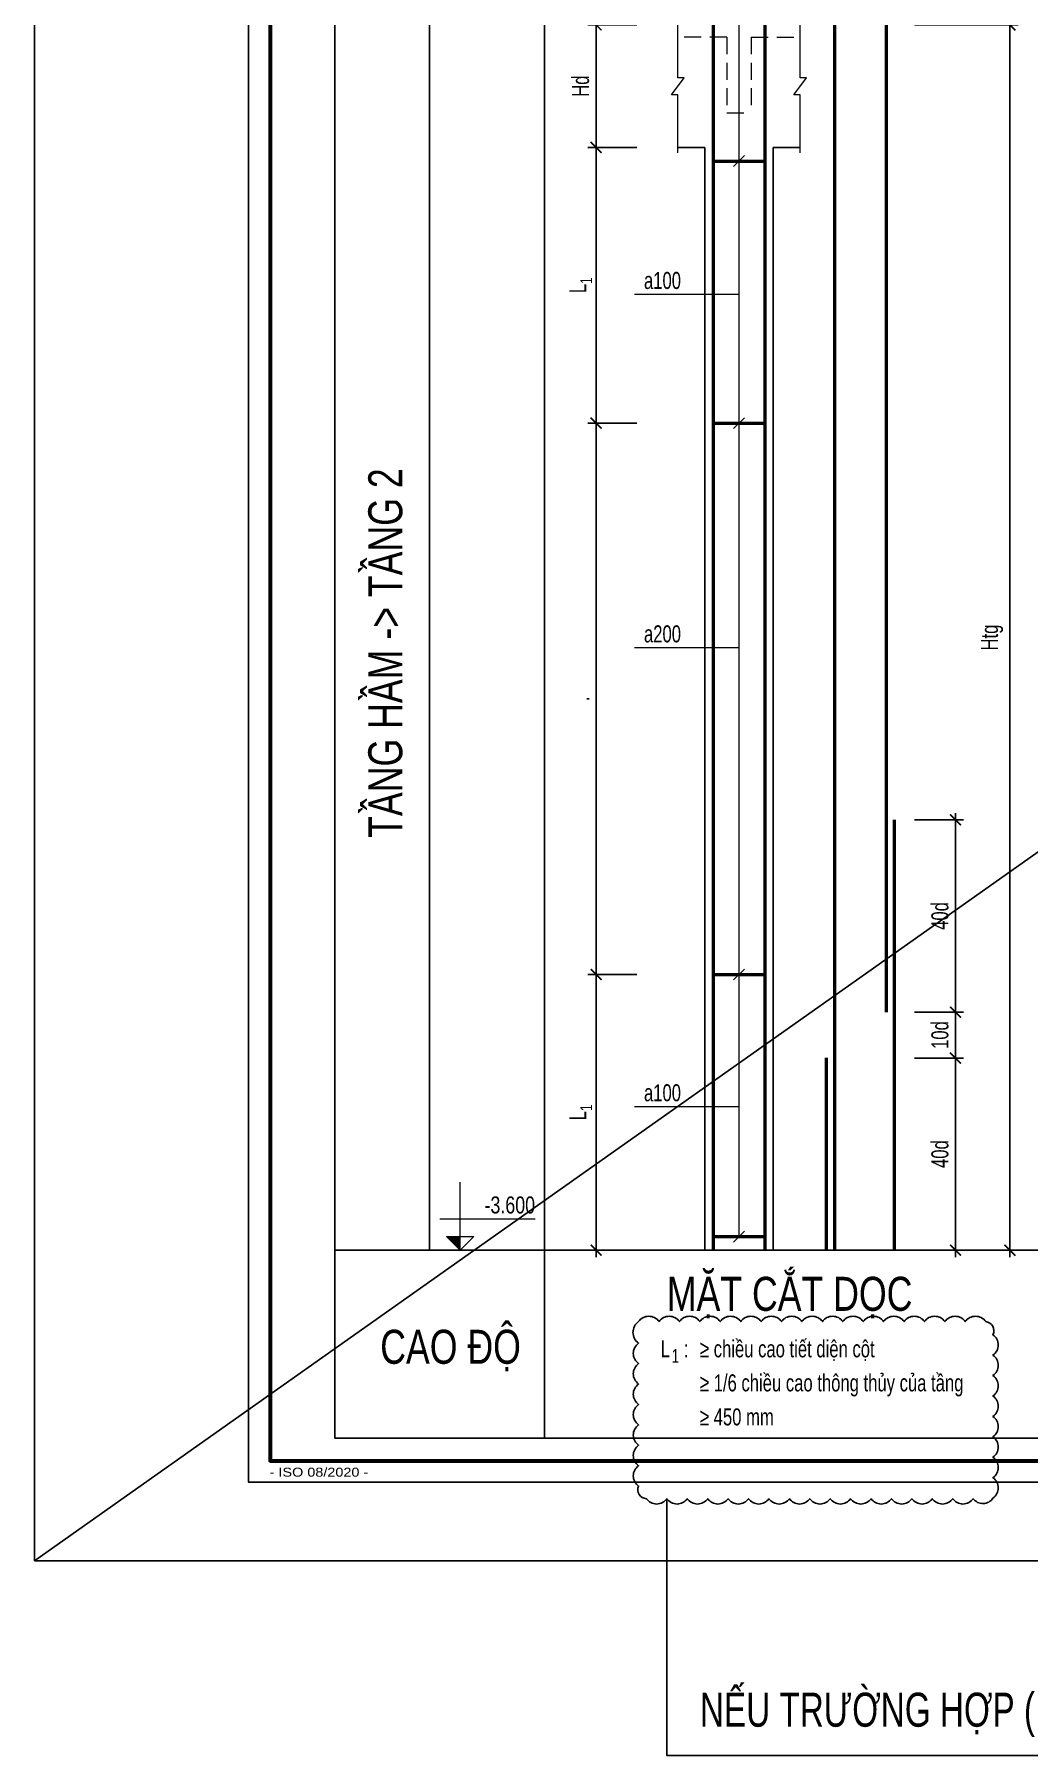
# Model space of a CAD drawing. Header units: millimetres. Extents: x -17374 to 181693, y -29783 to 15580.
# Drawn here: x 0 to 3651, y -716 to 5605 of the extents above; entities that cross this region are included whole.
import ezdxf
from ezdxf.enums import TextEntityAlignment as Align

# ---------------------------------------------------------------- set-up
doc = ezdxf.new("R2010")
doc.units = ezdxf.units.MM
doc.header["$LTSCALE"] = 250
doc.header["$MEASUREMENT"] = 0
doc.linetypes.add('HIDDEN', pattern=[0.375, 0.25, -0.125])
doc.layers.add('CDC -TEXT KHUNG', color=7, linetype='Continuous')
doc.layers.add('CDC-KHUNGTEN', color=7, linetype='Continuous')
for name, color, linetype, lineweight in [('CDC.02.DIM', 1, 'Continuous', 18), ('CDC.03.BORDER', 3, 'Continuous', 25), ('CDC.04.HIDDEN', 8, 'HIDDEN', 15), ('CDC.05.STEEL', 4, 'Continuous', 50), ('CDC.06.TEXT', 2, 'Continuous', 18), ('CDC.11.NOTE', 8, 'Continuous', 18)]:
    doc.layers.add(name, color=color, linetype=linetype, lineweight=lineweight)
doc.layers.add('KCS_Plotter', color=11, linetype='Continuous', plot=False)
doc.styles.add('KC_BIGTEXT', font='arial.ttf', dxfattribs={"width": 0.7})
doc.styles.add('KC_SMTEXT', font='arial.ttf', dxfattribs={"width": 0.7})
doc.styles.add('KCS_SMTEXT', font='arial.ttf', dxfattribs={"width": 0.7})
doc.styles.add('KT CDC', font='arial.ttf', dxfattribs={"width": 0.85})
doc.dimstyles.new('KC_DIM25', dxfattribs={"dimtxt": 62.5, "dimasz": 40, "dimexe": 30, "dimexo": 0, "dimgap": 25, "dimtad": 1, "dimdec": 0, "dimzin": 13, "dimdsep": 46, "dimtxsty": 'KC_SMTEXT', "dimblk": 'ARCHTICK', "dimcen": 0, "dimdle": 25, "dimclrd": 1, "dimclre": 1, "dimclrt": 2, "dimadec": 0, "dimazin": 0, "dimtfac": 1, "dimtdec": 0, "dimtix": 1, "dimtmove": 2, "dimatfit": 3, "dimfxl": 1, "dimtolj": 1, "dimtzin": 13, "dimarcsym": 0})
doc.dimstyles.new('KCS_DIM25', dxfattribs={"dimscale": 25, "dimtxt": 2.5, "dimasz": 1.6, "dimexe": 1.2, "dimexo": 0, "dimgap": 1, "dimtad": 1, "dimdec": 0, "dimzin": 0, "dimdsep": 46, "dimtxsty": 'KCS_SMTEXT', "dimblk": 'ARCHTICK', "dimcen": 0, "dimdle": 1, "dimclrd": 1, "dimclre": 1, "dimclrt": 2, "dimadec": 0, "dimazin": 0, "dimtfac": 1, "dimtdec": 0, "dimtix": 1, "dimtmove": 2, "dimatfit": 3, "dimfxl": 1, "dimtolj": 1, "dimtzin": 0, "dimarcsym": 0})

# ---------------------------------------------------------------- blocks, each defined once
blk = doc.blocks.new('FRAME_BLOCK_1')
at = {"layer": 'CDC.06.TEXT', "style": 'KC_SMTEXT', "width": 0.7}
for s, height, p in [('L   :', 62.5, (46.6, -100.8)), ('≥ chiều cao tiết diện cột', 62.5, (190.6, -100.8)), ('1', 50, (86.8, -120.3)), ('≥ 1/6 chiều cao thông thủy của tầng', 62.5, (190.6, -225.8)), ('≥ 450 mm', 62.5, (190.6, -350.8))]:
    blk.add_text(s, height=height, dxfattribs=at).set_placement(p)
blk = doc.blocks.new('_ArchTick')
at = {"color": 0, "linetype": 'ByBlock', "const_width": 0.15}
blk.add_lwpolyline([(-0.5, -0.5), (0.5, 0.5)], dxfattribs=at)
blk = doc.blocks.new('*D109')
at = {"layer": 'CDC.02.DIM', "color": 1, "lineweight": -2, "transparency": 16777216}
for p, q in [((2212.9, 5640.2), (2032.9, 5640.2)), ((2062.9, 5665.2), (2062.9, 5165.2)), ((2212.9, 5190.2), (2032.9, 5190.2))]:
    blk.add_line(p, q, dxfattribs=at)
at = {"layer": 'Defpoints', "color": 0, "transparency": 16777216}
for p in [(2212.9, 5640.2), (2062.9, 5190.2), (2212.9, 5190.2)]:
    blk.add_point(p, dxfattribs=at)
at = {"layer": 'CDC.02.DIM', "color": 1, "lineweight": -2, "transparency": 16777216, "xscale": 40, "yscale": 40, "zscale": 40}
for p, rotation in [((2062.9, 5640.2), 90), ((2062.9, 5190.2), 270)]:
    blk.add_blockref('_ArchTick', p, dxfattribs=dict(at, rotation=rotation))
at = {"layer": 'CDC.02.DIM', "color": 2, "transparency": 16777216, "insert": (2006.1, 5415.2), "char_height": 62.5, "attachment_point": 5, "rotation": 90, "style": 'KC_SMTEXT'}
blk.add_mtext('\\A1;Hd', dxfattribs=at)
blk = doc.blocks.new('COS_CD')
at = {"layer": 'CDC.02.DIM'}
blk.add_hatch(color=256, dxfattribs=at).paths.add_polyline_path([(37.5, 50), (87.5, 0), (87.5, 50)])
for p, q in [((0, 0), (175, 0)), ((37.5, 50), (137.5, 50)), ((87.5, 0), (37.5, 50)), ((87.5, 0), (87.5, 50)), ((87.5, 0), (137.5, 50))]:
    blk.add_line(p, q, dxfattribs=at)
blk = doc.blocks.new('*D142')
at = {"layer": 'CDC.02.DIM', "color": 1, "lineweight": -2, "transparency": 16777216}
for p, q in [((2212.9, 5190.2), (2032.9, 5190.2)), ((2062.9, 4152.7), (2062.9, 5215.2)), ((2212.9, 4177.7), (2032.9, 4177.7))]:
    blk.add_line(p, q, dxfattribs=at)
at = {"layer": 'Defpoints', "color": 0, "transparency": 16777216}
for p in [(2062.9, 5190.2), (2212.9, 5190.2), (2212.9, 4177.7)]:
    blk.add_point(p, dxfattribs=at)
at = {"layer": 'CDC.02.DIM', "color": 1, "lineweight": -2, "transparency": 16777216, "xscale": 40, "yscale": 40, "zscale": 40}
for p, rotation in [((2062.9, 5190.2), 90), ((2062.9, 4177.7), 270)]:
    blk.add_blockref('_ArchTick', p, dxfattribs=dict(at, rotation=rotation))
at = {"layer": 'CDC.02.DIM', "color": 2, "transparency": 16777216, "insert": (2006.6, 4683.9), "char_height": 62.5, "attachment_point": 5, "rotation": 90, "style": 'KC_SMTEXT'}
blk.add_mtext('\\A1;L{\\H0.7x;\\S^ 1;}', dxfattribs=at)
blk = doc.blocks.new('*D143')
at = {"layer": 'CDC.02.DIM', "color": 1, "lineweight": -2, "transparency": 16777216}
for p, q in [((2212.9, 4177.7), (2032.9, 4177.7)), ((2062.9, 4202.7), (2062.9, 2127.8)), ((2212.9, 2152.8), (2032.9, 2152.8))]:
    blk.add_line(p, q, dxfattribs=at)
at = {"layer": 'Defpoints', "color": 0, "transparency": 16777216}
for p in [(2212.9, 4177.7), (2062.9, 2152.8), (2212.9, 2152.8)]:
    blk.add_point(p, dxfattribs=at)
at = {"layer": 'CDC.02.DIM', "color": 1, "lineweight": -2, "transparency": 16777216, "xscale": 40, "yscale": 40, "zscale": 40}
for p, rotation in [((2062.9, 4177.7), 90), ((2062.9, 2152.8), 270)]:
    blk.add_blockref('_ArchTick', p, dxfattribs=dict(at, rotation=rotation))
at = {"layer": 'CDC.02.DIM', "color": 2, "transparency": 16777216, "insert": (2006.6, 3165.3), "char_height": 62.5, "attachment_point": 5, "rotation": 90, "style": 'KCS_SMTEXT'}
blk.add_mtext('\\A1;.', dxfattribs=at)
blk = doc.blocks.new('*D144')
at = {"layer": 'CDC.02.DIM', "color": 1, "lineweight": -2, "transparency": 16777216}
for p, q in [((2212.9, 2152.8), (2032.9, 2152.8)), ((2062.9, 2177.8), (2062.9, 1115.3)), ((2212.9, 1140.3), (2032.9, 1140.3))]:
    blk.add_line(p, q, dxfattribs=at)
at = {"layer": 'Defpoints', "color": 0, "transparency": 16777216}
for p in [(2212.9, 2152.8), (2062.9, 1140.3), (2212.9, 1140.3)]:
    blk.add_point(p, dxfattribs=at)
at = {"layer": 'CDC.02.DIM', "color": 1, "lineweight": -2, "transparency": 16777216, "xscale": 40, "yscale": 40, "zscale": 40}
for p, rotation in [((2062.9, 2152.8), 90), ((2062.9, 1140.3), 270)]:
    blk.add_blockref('_ArchTick', p, dxfattribs=dict(at, rotation=rotation))
at = {"layer": 'CDC.02.DIM', "color": 2, "transparency": 16777216, "insert": (2006.6, 1646.6), "char_height": 62.5, "attachment_point": 5, "rotation": 90, "style": 'KCS_SMTEXT'}
blk.add_mtext('\\A1;L{\\H0.7x;\\S^ 1;}', dxfattribs=at)
blk = doc.blocks.new('*D163')
at = {"layer": 'CDC.02.DIM', "color": 1, "lineweight": -2, "transparency": 16777216}
for p, q in [((3382.9, 2039.8), (3382.9, 1821.2)), ((3232.9, 2014.8), (3412.9, 2014.8)), ((3232.9, 1846.2), (3412.9, 1846.2))]:
    blk.add_line(p, q, dxfattribs=at)
at = {"layer": 'Defpoints', "color": 0, "transparency": 16777216}
for p in [(3232.9, 2014.8), (3232.9, 1846.2), (3382.9, 1846.2)]:
    blk.add_point(p, dxfattribs=at)
at = {"layer": 'CDC.02.DIM', "color": 1, "lineweight": -2, "transparency": 16777216, "xscale": 40, "yscale": 40, "zscale": 40}
for p, rotation in [((3382.9, 2014.8), 90), ((3382.9, 1846.2), 270)]:
    blk.add_blockref('_ArchTick', p, dxfattribs=dict(at, rotation=rotation))
at = {"layer": 'CDC.02.DIM', "color": 2, "transparency": 16777216, "insert": (3326, 1930.5), "char_height": 62.5, "attachment_point": 5, "rotation": 90, "style": 'KC_SMTEXT'}
blk.add_mtext('\\A1;10d', dxfattribs=at)
blk = doc.blocks.new('*D164')
at = {"layer": 'CDC.02.DIM', "color": 1, "lineweight": -2, "transparency": 16777216}
for p, q in [((3232.9, 2720.7), (3412.9, 2720.7)), ((3382.9, 2745.7), (3382.9, 1989.8)), ((3232.9, 2014.8), (3412.9, 2014.8))]:
    blk.add_line(p, q, dxfattribs=at)
at = {"layer": 'Defpoints', "color": 0, "transparency": 16777216}
for p in [(3232.9, 2720.7), (3232.9, 2014.8), (3382.9, 2014.8)]:
    blk.add_point(p, dxfattribs=at)
at = {"layer": 'CDC.02.DIM', "color": 1, "lineweight": -2, "transparency": 16777216, "xscale": 40, "yscale": 40, "zscale": 40}
for p, rotation in [((3382.9, 2720.7), 90), ((3382.9, 2014.8), 270)]:
    blk.add_blockref('_ArchTick', p, dxfattribs=dict(at, rotation=rotation))
at = {"layer": 'CDC.02.DIM', "color": 2, "transparency": 16777216, "insert": (3326, 2367.8), "char_height": 62.5, "attachment_point": 5, "rotation": 90, "style": 'KC_SMTEXT'}
blk.add_mtext('\\A1;40d', dxfattribs=at)
blk = doc.blocks.new('*D165')
at = {"layer": 'CDC.02.DIM', "color": 1, "lineweight": -2, "transparency": 16777216}
for p, q in [((3232.9, 1846.2), (3412.9, 1846.2)), ((3382.9, 1871.2), (3382.9, 1115.3)), ((3232.9, 1140.3), (3412.9, 1140.3))]:
    blk.add_line(p, q, dxfattribs=at)
at = {"layer": 'Defpoints', "color": 0, "transparency": 16777216}
for p in [(3232.9, 1846.2), (3232.9, 1140.3), (3382.9, 1140.3)]:
    blk.add_point(p, dxfattribs=at)
at = {"layer": 'CDC.02.DIM', "color": 1, "lineweight": -2, "transparency": 16777216, "xscale": 40, "yscale": 40, "zscale": 40}
for p, rotation in [((3382.9, 1846.2), 90), ((3382.9, 1140.3), 270)]:
    blk.add_blockref('_ArchTick', p, dxfattribs=dict(at, rotation=rotation))
at = {"layer": 'CDC.02.DIM', "color": 2, "transparency": 16777216, "insert": (3326, 1493.3), "char_height": 62.5, "attachment_point": 5, "rotation": 90, "style": 'KC_SMTEXT'}
blk.add_mtext('\\A1;40d', dxfattribs=at)
blk = doc.blocks.new('*D166')
at = {"layer": 'CDC.02.DIM', "color": 1, "lineweight": -2, "transparency": 16777216}
for p, q in [((3232.9, 5640.3), (3612.9, 5640.3)), ((3582.9, 5665.3), (3582.9, 1115.3)), ((3232.9, 1140.3), (3612.9, 1140.3))]:
    blk.add_line(p, q, dxfattribs=at)
at = {"layer": 'Defpoints', "color": 0, "transparency": 16777216}
for p in [(3232.9, 5640.3), (3232.9, 1140.3), (3582.9, 1140.3)]:
    blk.add_point(p, dxfattribs=at)
at = {"layer": 'CDC.02.DIM', "color": 1, "lineweight": -2, "transparency": 16777216, "xscale": 40, "yscale": 40, "zscale": 40}
for p, rotation in [((3582.9, 5640.3), 90), ((3582.9, 1140.3), 270)]:
    blk.add_blockref('_ArchTick', p, dxfattribs=dict(at, rotation=rotation))
at = {"layer": 'CDC.02.DIM', "color": 2, "transparency": 16777216, "insert": (3517.4, 3390.3), "char_height": 62.5, "attachment_point": 5, "rotation": 90, "style": 'KC_SMTEXT'}
blk.add_mtext('\\A1;Htg', dxfattribs=at)
blk = doc.blocks.new('Khung tên chuẩn')
at = {"layer": 'CDC-KHUNGTEN', "color": 8}
blk.add_lwpolyline([(75096, 1100), (83000, 1100), (83000, 58300), (3000, 58300), (3000, 1100), (75096, 1100)], dxfattribs=at)
at = {"layer": 'CDC-KHUNGTEN', "color": 255, "lineweight": 60}
blk.add_lwpolyline([(74900, 1400), (74900, 58000), (3300, 58000), (3300, 1400), (74900, 1400)], close=True, dxfattribs=at)
at = {"layer": 'Defpoints', "color": 1, "ltscale": 0.2}
blk.add_lwpolyline([(0, 0), (0, 59400), (84100, 59400), (84100, 0), (0, 0)], close=True, dxfattribs=at)
at = {"layer": 'CDC -TEXT KHUNG', "color": 6, "style": 'KT CDC', "width": 1.15}
blk.add_text('- ISO 08/2020 -', height=125.69, dxfattribs=at).set_placement((3294, 1177))

msp = doc.modelspace()

# ---------------------------------------------------------------- linework, layer by layer
at = {"layer": 'CDC.02.DIM'}
for p, q in [((1563.78, 1140.33), (1563.78, 1390.33)), ((1488.78, 1255.33), (1838.78, 1255.33))]:
    msp.add_line(p, q, dxfattribs=at)
at = {"layer": 'CDC.03.BORDER'}
for p, q in [((1103.44, 449.69), (1103.44, 14640.33)), ((1451.28, 1140.49), (1451.28, 14640.33)), ((1873.79, 449.69), (1873.79, 14640.33)), ((2362.87, 5190.18), (2462.87, 5190.18)), ((2462.87, 5190.18), (2462.87, 1140.33)), ((2712.87, 5190.18), (2712.87, 1140.33)), ((2712.87, 5190.18), (2812.87, 5190.18)), ((2607.87, 5160.18), (2567.87, 5120.18)), ((2607.87, 4197.72), (2567.87, 4157.72)), ((2607.87, 2172.79), (2567.87, 2132.79)), ((2607.87, 1210.33), (2567.87, 1170.33)), ((1103.44, 1140.33), (3690, 1140.33)), ((2362.87, 1140.44), (2462.87, 1140.44)), ((2712.87, 1140.44), (2812.87, 1140.44)), ((1103.44, 449.69), (19287.3, 449.69))]:
    msp.add_line(p, q, dxfattribs=at)
at = {"layer": 'CDC.04.HIDDEN', "color": 8, "linetype": 'HIDDEN'}
for p, q in [((2542.87, 5595.18), (2362.87, 5595.18)), ((2542.87, 5595.18), (2542.87, 5317.14)), ((2632.87, 5595.18), (2632.87, 5317.14)), ((2632.87, 5595.18), (2812.87, 5595.18)), ((2542.87, 5317.14), (2632.87, 5317.14))]:
    msp.add_line(p, q, dxfattribs=at)
at = {"layer": 'CDC.05.STEEL', "color": 4}
for p, q in [((3128.17, 7220.72), (3128.17, 2014.94)), ((2938.17, 6346.21), (2938.17, 1140.44)), ((2492.87, 5640.18), (2492.87, 1140.33)), ((2682.87, 5640.18), (2682.87, 1140.33)), ((2492.87, 5140.18), (2682.87, 5140.18)), ((2492.87, 4177.72), (2682.87, 4177.72)), ((3158.01, 2720.82), (3158.01, 1140.33)), ((2492.87, 2152.79), (2682.87, 2152.79)), ((2908.17, 1846.32), (2908.17, 1140.33)), ((2492.87, 1190.33), (2682.87, 1190.33))]:
    msp.add_line(p, q, dxfattribs=at)
at = {"layer": 'CDC.11.NOTE', "color": 1}
for p, q in [((2588.03, 1190.49), (2588.03, 9640.18)), ((2587.87, 4650.42), (2203.64, 4650.42)), ((2587.87, 3352.61), (2203.64, 3352.61)), ((2587.87, 1667.37), (2203.64, 1667.37))]:
    msp.add_line(p, q, dxfattribs=at)
for points in [[(2362.87, 5170.7), (2362.87, 5383.93), (2339.43, 5383.93), (2386.31, 5446.43), (2362.87, 5446.43), (2362.87, 5669.91)], [(2812.87, 5170.7), (2812.87, 5383.93), (2789.43, 5383.93), (2836.31, 5446.43), (2812.87, 5446.43), (2812.87, 5669.91)]]:
    msp.add_lwpolyline(points, dxfattribs=at)
at = {"layer": 'Defpoints'}
msp.add_lwpolyline([(2219.06, 878.35, -0.5205671), (2294.06, 878.35, -0.5205671), (2369.06, 878.35, -0.5205671), (2444.06, 878.35, -0.5205671), (2519.06, 878.35, -0.5205671), (2594.06, 878.35, -0.5205671), (2669.06, 878.35, -0.5205671), (2744.06, 878.35, -0.5205671), (2819.06, 878.35, -0.5205671), (2894.06, 878.35, -0.5205671), (2969.06, 878.35, -0.5205671), (3044.06, 878.35, -0.5205671), (3119.06, 878.35, -0.5205671), (3194.06, 878.35, -0.5205671), (3269.06, 878.35, -0.5205671), (3344.06, 878.35, -0.5205671), (3419.06, 878.35, -0.5205671), (3494.06, 878.35, -0.5205671), (3520.72, 830, -0.5205671), (3520.72, 755, -0.5205671), (3520.72, 680, -0.5205671), (3520.72, 605, -0.5205671), (3520.72, 530, -0.5205671), (3520.72, 455, -0.5205671), (3520.72, 380, -0.5205671), (3520.72, 305, -0.5205671), (3520.72, 230, -0.5205671), (3447.87, 227.85, -0.5205671), (3372.87, 227.85, -0.5205671), (3297.87, 227.85, -0.5205671), (3222.87, 227.85, -0.5205671), (3147.87, 227.85, -0.5205671), (3072.87, 227.85, -0.5205671), (2997.87, 227.85, -0.5205671), (2922.87, 227.85, -0.5205671), (2847.87, 227.85, -0.5205671), (2772.87, 227.85, -0.5205671), (2697.87, 227.85, -0.5205671), (2622.87, 227.85, -0.5205671), (2547.87, 227.85, -0.5205671), (2472.87, 227.85, -0.5205671), (2397.87, 227.85, -0.5205671), (2322.87, 227.85, -0.5205671), (2247.87, 227.85, -0.5205671), (2219.06, 274.04, -0.5205671), (2219.06, 349.04, -0.5205671), (2219.06, 424.04, -0.5205671), (2219.06, 499.04, -0.5205671), (2219.06, 574.04, -0.5205671), (2219.06, 649.04, -0.5205671), (2219.06, 724.04, -0.5205671), (2219.06, 799.04, -0.5205671)], format="xyb", close=True, dxfattribs=at)
msp.add_lwpolyline([(2322.87, 227.85), (2322.87, -715.54), (13252.26, -715.54)], dxfattribs=at)
at = {"layer": 'KCS_Plotter'}
msp.add_line((0, 0), (22058.74, 15580.13), dxfattribs=at)

# ---------------------------------------------------------------- block references
at = {"xscale": 0.2622917978442274, "yscale": 0.2622917978442274, "zscale": 0.2622917978442274}
msp.add_blockref('Khung tên chuẩn', (0, 0), dxfattribs=at)
at = {"layer": 'CDC.02.DIM'}
msp.add_blockref('COS_CD', (1476.28, 1140.33), dxfattribs=at)
at = {"layer": 'CDC.06.TEXT'}
msp.add_blockref('FRAME_BLOCK_1', (2253.79, 847.74), dxfattribs=at)

# ---------------------------------------------------------------- texts
at = {"layer": 'CDC.06.TEXT', "color": 2, "style": 'KC_SMTEXT', "width": 0.7}
for s, p in [('a100', (2238.83, 4670.42)), ('a200', (2238.83, 3372.61)), ('a100', (2238.83, 1687.37))]:
    msp.add_text(s, height=62.5, dxfattribs=at).set_placement(p)
at = {"layer": 'CDC.06.TEXT', "color": 4, "style": 'KC_BIGTEXT', "width": 0.75}
msp.add_text('TẦNG HẦM -> TẦNG 2', height=125, rotation=90, dxfattribs=at).set_placement((1351.28, 3333.24), align=Align.CENTER)
at = {"layer": 'CDC.06.TEXT', "color": 2, "style": 'KC_SMTEXT', "width": 0.75}
msp.add_text('-3.600', height=62.5, dxfattribs=at).set_placement((1838.78, 1275.33), align=Align.RIGHT)
at = {"layer": 'CDC.06.TEXT', "color": 4, "style": 'KC_BIGTEXT', "width": 0.75}
for s, p in [('MẶT CẮT DỌC', (2773.79, 917.74)), ('CAO ĐỘ', (1528.44, 723.26))]:
    msp.add_text(s, height=125, dxfattribs=at).set_placement(p, align=Align.CENTER)
at = {"layer": 'CDC.06.TEXT', "style": 'KC_SMTEXT', "width": 0.7}
msp.add_text('NẾU TRƯỜNG HỢP ( CHIỀU CAO THÔNG THỦY TẦNG/ KÍCH THƯỚC LỚN NHẤT CỦA TIẾT DIỆN CỘT MÀ NHỎ HƠN 3 → VÙNG TỚI HẠN LÀ TOÀN BỘ CHIỀU DÀI CỘT → THÉP ĐAI a100', height=125, dxfattribs=at).set_placement((2444.4, -609.55))

# ---------------------------------------------------------------- dimensions: what is measured, and where the dimension line sits
at = {"layer": 'CDC.02.DIM'}
for base, p1, p2, angle, text, picture, middle in [((2062.87, 5190.18), (2212.87, 5640.18), (2212.87, 5190.18), 270, 'Hd', '*D109', (2006.11, 5415.18)), ((3582.87, 1140.33), (3232.87, 5640.33), (3232.87, 1140.33), 270, 'Htg', '*D166', (3517.43, 3390.33)), ((2062.87, 5190.18), (2212.87, 4177.72), (2212.87, 5190.18), 90, 'L{\\H0.7x;\\S^ 1;}', '*D142', (2006.62, 4683.95)), ((3382.87, 2014.84), (3232.87, 2720.72), (3232.87, 2014.84), 90, '40d', '*D164', (3325.96, 2367.78)), ((3382.87, 1846.21), (3232.87, 2014.84), (3232.87, 1846.21), 90, '10d', '*D163', (3325.96, 1930.53)), ((3382.87, 1140.33), (3232.87, 1846.21), (3232.87, 1140.33), 90, '40d', '*D165', (3325.96, 1493.27))]:
    dim = msp.add_linear_dim(base=base, p1=p1, p2=p2, angle=angle, text=text, dimstyle='KC_DIM25', dxfattribs=at)
    dim.commit()
    dim.dimension.update_dxf_attribs({"geometry": picture, "text_midpoint": middle})
for base, p1, p2, text, picture, middle in [((2062.87, 2152.79), (2212.87, 4177.72), (2212.87, 2152.79), '.', '*D143', (2006.62, 3165.26)), ((2062.87, 1140.33), (2212.87, 2152.79), (2212.87, 1140.33), 'L{\\H0.7x;\\S^ 1;}', '*D144', (2006.62, 1646.56))]:
    dim = msp.add_linear_dim(base=base, p1=p1, p2=p2, angle=90, text=text, dimstyle='KCS_DIM25', override={"dimfxl": 0.18}, dxfattribs=at)
    dim.commit()
    dim.dimension.update_dxf_attribs({"geometry": picture, "text_midpoint": middle})

doc.saveas('drawing.dxf')
